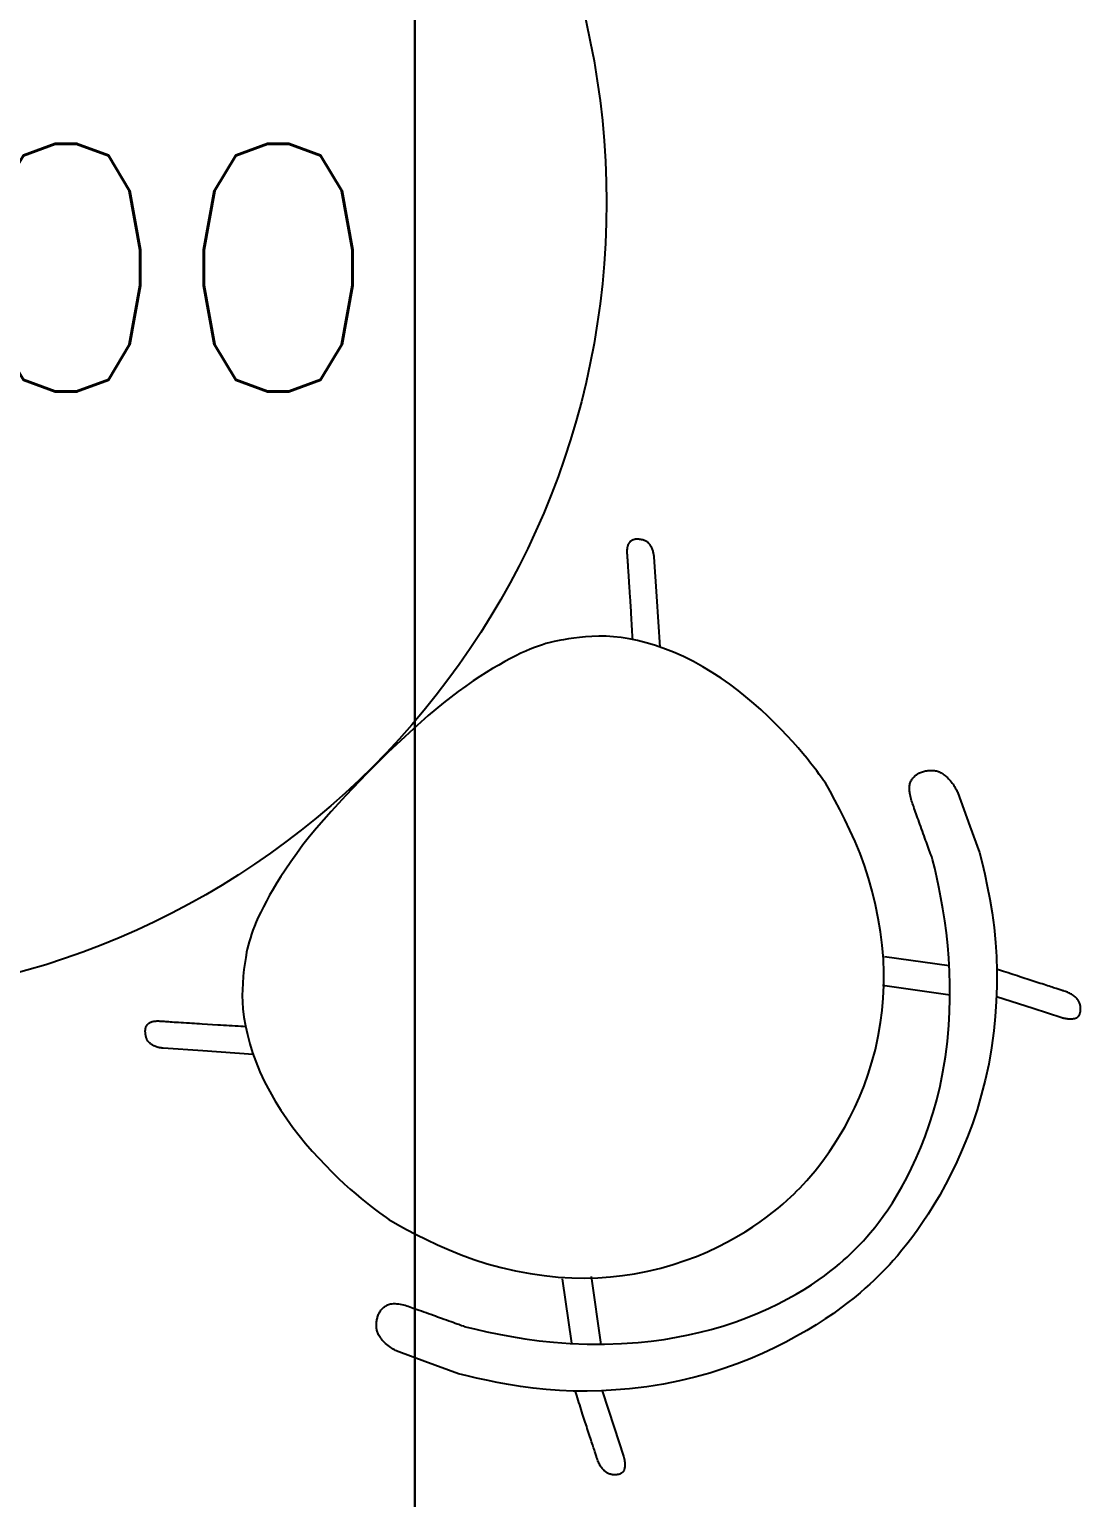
# Model space of a CAD drawing. Extents: x -120222 to -41942, y -19134 to 30932.
# Drawn here: x -91529 to -90870, y 6983 to 7903 of the extents above; entities that cross this region are included whole.
import ezdxf
from ezdxf.enums import TextEntityAlignment as Align

# ---------------------------------------------------------------- set-up
doc = ezdxf.new("R2010")
doc.units = 0
doc.header["$LTSCALE"] = 150
doc.header["$MEASUREMENT"] = 0
doc.layers.get('0').update_dxf_attribs({"linetype": 'CONTINUOUS'})
doc.layers.add('_____', color=7, linetype='CONTINUOUS')
doc.layers.add('___B', color=7, linetype='CONTINUOUS')
doc.styles.get("Standard").update_dxf_attribs({"font": 'txt', "bigfont": 'BIGFONT.SHX'})

# ---------------------------------------------------------------- blocks, each defined once
blk = doc.blocks.new('____-437')
at = {"color": 1, "linetype": 'Continuous'}
for p, q in [((-97428.37, 2773.71), (-97387.89, 2768.06)), ((-97429.64, 2755.65), (-97387.15, 2749.67)), ((-97630.24, 2571.84), (-97624.57, 2531.38)), ((-97612.17, 2573.12), (-97606.18, 2530.63))]:
    blk.add_line(p, q, dxfattribs=at)
for points in [[(-97580.95, 3034.72, 0), (-97581.36, 3034.81, 0), (-97581.79, 3034.88, 0), (-97582.25, 3034.93, 0), (-97582.73, 3034.96, 0), (-97583.04, 3034.97, 0), (-97583.36, 3034.97, 0), (-97583.69, 3034.97, 0), (-97584.03, 3034.96, 0), (-97584.37, 3034.93, 0), (-97584.75, 3034.87, 0), (-97585.13, 3034.79, 0), (-97585.5, 3034.68, 0), (-97585.87, 3034.54, 0), (-97586.24, 3034.38, 0), (-97586.61, 3034.2, 0), (-97586.98, 3033.98, 0), (-97587.34, 3033.75, 0), (-97587.64, 3033.52, 0), (-97587.92, 3033.28, 0), (-97588.18, 3033.02, 0), (-97588.41, 3032.74, 0), (-97588.63, 3032.43, 0), (-97588.82, 3032.11, 0), (-97588.98, 3031.79, 0), (-97589.13, 3031.45, 0), (-97589.26, 3031.1, 0), (-97589.36, 3030.73, 0), (-97589.45, 3030.34, 0), (-97589.57, 3029.69, 0), (-97589.67, 3029.05, 0), (-97589.73, 3028.42, 0), (-97589.78, 3027.78, 0), (-97589.79, 3027.16, 0), (-97589.79, 3026.54, 0), (-97589.75, 3025.92, 0)], [(-97572.69, 3023.86, 0), (-97572.72, 3024.24, 0), (-97572.78, 3024.65, 0), (-97572.85, 3025.08, 0), (-97572.93, 3025.54, 0), (-97573.03, 3026.01, 0), (-97573.14, 3026.5, 0), (-97573.26, 3027, 0), (-97573.4, 3027.53, 0), (-97573.57, 3028.05, 0), (-97573.77, 3028.58, 0), (-97574, 3029.11, 0), (-97574.25, 3029.64, 0), (-97574.53, 3030.18, 0), (-97574.77, 3030.6, 0), (-97575.02, 3031.03, 0), (-97575.29, 3031.44, 0), (-97575.57, 3031.82, 0), (-97575.82, 3032.12, 0), (-97576.07, 3032.4, 0), (-97576.33, 3032.67, 0), (-97576.6, 3032.91, 0), (-97576.88, 3033.14, 0), (-97577.17, 3033.34, 0), (-97577.44, 3033.52, 0), (-97577.73, 3033.68, 0), (-97578.01, 3033.82, 0), (-97578.3, 3033.96, 0), (-97578.58, 3034.08, 0), (-97579, 3034.24, 0), (-97579.4, 3034.39, 0), (-97579.8, 3034.5, 0), (-97580.19, 3034.6, 0), (-97580.58, 3034.67, 0), (-97580.95, 3034.72, 0)], [(-97589.75, 3025.92, 0), (-97589.71, 3025.37, 0), (-97589.67, 3024.74, 0), (-97589.61, 3024.03, 0), (-97589.56, 3023.23, 0), (-97589.5, 3022.34, 0), (-97589.43, 3021.37, 0), (-97589.36, 3020.38, 0), (-97589.29, 3019.31, 0), (-97589.21, 3018.17, 0), (-97589.13, 3016.93, 0), (-97589.04, 3015.59, 0), (-97588.95, 3014.15, 0), (-97588.85, 3012.6, 0), (-97588.74, 3010.95, 0), (-97588.63, 3009.2, 0), (-97588.51, 3007.35, 0), (-97588.42, 3005.83, 0), (-97588.32, 3004.24, 0), (-97588.22, 3002.61, 0), (-97588.12, 3001, 0), (-97588.02, 2999.4, 0), (-97587.81, 2996.06, 0), (-97587.61, 2992.8, 0), (-97587.41, 2989.61, 0), (-97587.3, 2987.76, 0), (-97587.19, 2985.94, 0), (-97587.08, 2984.17, 0), (-97586.98, 2982.46, 0), (-97586.86, 2980.51, 0), (-97586.75, 2978.64, 0), (-97586.64, 2976.87, 0), (-97586.54, 2975.18, 0), (-97586.44, 2973.59, 0), (-97586.35, 2972.08, 0)], [(-97568.83, 2967.39, 0), (-97570.99, 2999.01, 0), (-97572.69, 3023.86, 0)], [(-97629.44, 2971.98, 0), (-97631.2, 2971.78, 0), (-97633.19, 2971.44, 0), (-97635.4, 2970.96, 0), (-97637.83, 2970.34, 0), (-97640.48, 2969.58, 0), (-97642.72, 2968.88, 0), (-97645.09, 2968.09, 0), (-97647.61, 2967.22, 0), (-97650.29, 2966.18, 0), (-97653.14, 2964.97, 0), (-97656.18, 2963.58, 0), (-97659.39, 2962, 0), (-97662.77, 2960.25, 0), (-97666.33, 2958.32, 0), (-97670.07, 2956.2, 0), (-97673.91, 2953.95, 0), (-97677.92, 2951.53, 0), (-97681.99, 2948.96, 0), (-97686.07, 2946.27, 0), (-97690.72, 2943.05, 0), (-97695.39, 2939.67, 0), (-97700.07, 2936.12, 0), (-97704.77, 2932.41, 0), (-97709.48, 2928.53, 0), (-97714.21, 2924.49, 0), (-97718.89, 2920.36, 0), (-97723.43, 2916.29, 0), (-97728.94, 2911.26, 0), (-97734.22, 2906.33, 0), (-97739.27, 2901.51, 0), (-97744.1, 2896.78, 0), (-97748.69, 2892.15, 0)], [(-97465.43, 2882.32, 0), (-97466.51, 2883.9, 0), (-97467.78, 2885.68, 0), (-97469.22, 2887.67, 0), (-97470.85, 2889.85, 0), (-97472.65, 2892.24, 0), (-97474.65, 2894.82, 0), (-97476.88, 2897.59, 0), (-97479.59, 2900.85, 0), (-97482.56, 2904.34, 0), (-97485.8, 2908.04, 0), (-97489.29, 2911.87, 0), (-97493.02, 2915.79, 0), (-97496.99, 2919.8, 0), (-97501.2, 2923.91, 0), (-97505.64, 2928.07, 0), (-97510.3, 2932.18, 0), (-97515.16, 2936.26, 0), (-97520.15, 2940.22, 0), (-97525.34, 2944.13, 0), (-97530.71, 2947.92, 0), (-97536.27, 2951.53, 0), (-97542.1, 2955.03, 0), (-97548.12, 2958.36, 0), (-97554.31, 2961.48, 0), (-97560.67, 2964.29, 0), (-97567.17, 2966.8, 0), (-97572.4, 2968.55, 0), (-97577.71, 2970.11, 0), (-97583.08, 2971.46, 0), (-97588.29, 2972.55, 0), (-97593.32, 2973.37, 0), (-97598.18, 2973.92, 0), (-97602.86, 2974.21, 0), (-97607.37, 2974.22, 0), (-97611.68, 2974.04, 0), (-97615.75, 2973.77, 0), (-97619.52, 2973.44, 0), (-97623.05, 2973.03, 0), (-97626.36, 2972.54, 0), (-97629.44, 2971.98, 0)], [(-97748.69, 2892.15, 0), (-97752.88, 2887.99, 0), (-97757.16, 2883.65, 0), (-97761.52, 2879.12, 0), (-97765.95, 2874.4, 0), (-97770.47, 2869.49, 0), (-97774.99, 2864.48, 0), (-97779.59, 2859.3, 0), (-97784.17, 2854.01, 0), (-97788.54, 2848.73, 0), (-97792.71, 2843.47, 0), (-97796.66, 2838.23, 0), (-97800.42, 2833.01, 0), (-97803.96, 2827.8, 0), (-97806.6, 2823.73, 0), (-97809.11, 2819.67, 0), (-97811.46, 2815.73, 0), (-97813.63, 2811.96, 0), (-97815.67, 2808.29, 0), (-97817.53, 2804.81, 0), (-97819.21, 2801.5, 0), (-97820.71, 2798.36, 0), (-97822.02, 2795.4, 0), (-97823.14, 2792.67, 0), (-97824.09, 2790.11, 0), (-97824.91, 2787.69, 0), (-97825.65, 2785.41, 0), (-97826.42, 2782.86, 0), (-97827.07, 2780.5, 0), (-97827.61, 2778.32, 0), (-97828.02, 2776.33, 0), (-97828.32, 2774.53, 0), (-97828.5, 2772.92, 0)], [(-97411.38, 2871.21, 0), (-97411.67, 2872.11, 0), (-97411.92, 2873.03, 0), (-97412.15, 2873.97, 0), (-97412.34, 2874.94, 0), (-97412.5, 2875.92, 0), (-97412.59, 2876.58, 0), (-97412.67, 2877.24, 0), (-97412.73, 2877.92, 0), (-97412.77, 2878.6, 0), (-97412.77, 2879.26, 0), (-97412.74, 2879.9, 0), (-97412.67, 2880.53, 0), (-97412.57, 2881.14, 0), (-97412.43, 2881.74, 0), (-97412.26, 2882.31, 0), (-97412.05, 2882.88, 0), (-97411.81, 2883.42, 0), (-97411.54, 2883.92, 0), (-97411.25, 2884.4, 0), (-97410.93, 2884.87, 0), (-97410.6, 2885.31, 0), (-97410.26, 2885.73, 0), (-97409.82, 2886.23, 0), (-97409.36, 2886.69, 0), (-97408.89, 2887.11, 0), (-97408.41, 2887.5, 0), (-97407.92, 2887.84, 0), (-97407.42, 2888.14, 0), (-97406.91, 2888.41, 0), (-97406.4, 2888.64, 0), (-97405.9, 2888.86, 0), (-97405.21, 2889.14, 0), (-97404.54, 2889.37, 0), (-97403.89, 2889.57, 0), (-97403.27, 2889.72, 0), (-97402.67, 2889.84, 0)], [(-97402.67, 2889.84, 0), (-97401.96, 2889.99, 0), (-97401.21, 2890.1, 0), (-97400.44, 2890.17, 0), (-97399.63, 2890.19, 0), (-97398.79, 2890.18, 0), (-97398.22, 2890.15, 0), (-97397.64, 2890.1, 0), (-97397.05, 2890.04, 0), (-97396.45, 2889.95, 0), (-97395.84, 2889.82, 0), (-97395.25, 2889.66, 0), (-97394.65, 2889.46, 0), (-97394.05, 2889.22, 0), (-97393.46, 2888.95, 0), (-97392.87, 2888.63, 0), (-97392.28, 2888.28, 0), (-97391.69, 2887.89, 0), (-97391.14, 2887.49, 0), (-97390.59, 2887.06, 0), (-97390.04, 2886.6, 0), (-97389.52, 2886.14, 0), (-97389.01, 2885.67, 0), (-97388.32, 2885, 0), (-97387.67, 2884.31, 0), (-97387.06, 2883.62, 0), (-97386.48, 2882.92, 0), (-97385.94, 2882.21, 0), (-97385.44, 2881.49, 0), (-97384.98, 2880.78, 0), (-97384.54, 2880.08, 0), (-97384.12, 2879.37, 0), (-97383.72, 2878.69, 0), (-97383.36, 2878.04, 0), (-97383.03, 2877.4, 0), (-97382.73, 2876.79, 0), (-97382.46, 2876.21, 0)], [(-97483.36, 2626.82, 0), (-97481.51, 2628.63, 0), (-97479.43, 2630.8, 0), (-97477.11, 2633.33, 0), (-97474.56, 2636.21, 0), (-97471.8, 2639.48, 0), (-97468.86, 2643.2, 0), (-97465.95, 2647.13, 0), (-97462.89, 2651.47, 0), (-97459.7, 2656.2, 0), (-97456.49, 2661.33, 0), (-97453.32, 2666.83, 0), (-97450.18, 2672.72, 0), (-97447.06, 2678.99, 0), (-97444.04, 2685.63, 0), (-97441.22, 2692.63, 0), (-97438.61, 2699.98, 0), (-97436.25, 2707.55, 0), (-97434.1, 2715.46, 0), (-97432.27, 2723.69, 0), (-97430.81, 2732.25, 0), (-97429.87, 2739.76, 0), (-97429.2, 2747.5, 0), (-97428.8, 2755.47, 0), (-97428.75, 2763.65, 0), (-97429.09, 2772.05, 0), (-97429.83, 2780.66, 0), (-97430.88, 2788.98, 0), (-97432.28, 2797.48, 0), (-97434.02, 2806.09, 0), (-97436.03, 2814.49, 0), (-97438.32, 2822.65, 0), (-97440.88, 2830.55, 0), (-97443.71, 2838.22, 0), (-97446.81, 2845.63, 0), (-97450.07, 2852.75, 0), (-97453.29, 2859.5, 0), (-97456.4, 2865.75, 0), (-97459.46, 2871.64, 0), (-97462.47, 2877.16, 0), (-97465.43, 2882.32, 0)], [(-97398.22, 2834.42, 0), (-97398.52, 2835.22, 0), (-97398.83, 2836.09, 0), (-97399.18, 2837.02, 0), (-97399.54, 2838.03, 0), (-97399.94, 2839.1, 0), (-97400.35, 2840.23, 0), (-97400.78, 2841.42, 0), (-97401.24, 2842.68, 0), (-97401.72, 2844, 0), (-97402.16, 2845.23, 0), (-97402.62, 2846.5, 0), (-97403.1, 2847.83, 0), (-97403.59, 2849.2, 0), (-97404.1, 2850.62, 0), (-97404.63, 2852.09, 0), (-97405.16, 2853.57, 0), (-97405.68, 2855.01, 0), (-97406.18, 2856.42, 0), (-97406.67, 2857.79, 0), (-97407.15, 2859.13, 0), (-97407.61, 2860.43, 0), (-97408.05, 2861.7, 0), (-97408.49, 2862.94, 0), (-97408.91, 2864.13, 0), (-97409.31, 2865.27, 0), (-97409.7, 2866.4, 0), (-97410.08, 2867.48, 0), (-97410.44, 2868.5, 0), (-97410.77, 2869.46, 0), (-97411.08, 2870.36, 0), (-97411.38, 2871.21, 0)], [(-97382.46, 2876.21, 0), (-97374.82, 2855.28, 0), (-97368.83, 2838.85, 0)], [(-97446.86, 2590.32, 0), (-97445.32, 2591.78, 0), (-97443.58, 2593.55, 0), (-97441.62, 2595.63, 0), (-97439.45, 2598.01, 0), (-97437.08, 2600.74, 0), (-97434.53, 2603.88, 0), (-97431.97, 2607.21, 0), (-97429.24, 2610.92, 0), (-97426.37, 2615, 0), (-97423.43, 2619.45, 0), (-97420.46, 2624.27, 0), (-97417.45, 2629.47, 0), (-97414.42, 2635.03, 0), (-97411.39, 2640.98, 0), (-97408.45, 2647.3, 0), (-97405.61, 2653.99, 0), (-97402.91, 2660.94, 0), (-97400.3, 2668.24, 0), (-97397.87, 2675.92, 0), (-97395.65, 2683.96, 0), (-97393.61, 2692.52, 0), (-97391.79, 2701.46, 0), (-97390.22, 2710.79, 0), (-97388.98, 2720.5, 0), (-97388.09, 2730.59, 0), (-97387.64, 2738.79, 0), (-97387.4, 2747.23, 0), (-97387.38, 2755.82, 0), (-97387.58, 2764.26, 0), (-97388, 2772.5, 0), (-97388.64, 2780.54, 0), (-97389.5, 2788.39, 0), (-97390.59, 2796.04, 0), (-97391.83, 2803.44, 0), (-97393.09, 2810.46, 0), (-97394.35, 2816.99, 0), (-97395.62, 2823.17, 0), (-97396.91, 2828.98, 0), (-97398.22, 2834.42, 0)], [(-97368.83, 2838.85, 0), (-97367.17, 2832.33, 0), (-97365.56, 2825.27, 0), (-97363.99, 2817.69, 0), (-97362.46, 2809.58, 0), (-97360.97, 2800.94, 0), (-97359.69, 2791.87, 0), (-97358.75, 2782.48, 0), (-97358.21, 2773.59, 0), (-97357.96, 2764.42, 0), (-97358.01, 2754.99, 0), (-97358.35, 2745.43, 0), (-97358.97, 2736.1, 0), (-97359.86, 2727, 0), (-97361.29, 2716.41, 0), (-97363.12, 2706.16, 0), (-97365.3, 2696.26, 0), (-97367.73, 2686.73, 0), (-97370.41, 2677.56, 0), (-97373.28, 2668.9, 0), (-97376.4, 2660.6, 0), (-97379.65, 2652.65, 0), (-97383, 2645.08, 0), (-97386.52, 2637.74, 0), (-97390.13, 2630.78, 0), (-97393.82, 2624.2, 0), (-97397.47, 2618.02, 0), (-97401.07, 2612.24, 0), (-97404.57, 2606.95, 0), (-97408.02, 2602.04, 0), (-97411.34, 2597.52, 0), (-97414.48, 2593.4, 0), (-97417.49, 2589.61, 0), (-97420.31, 2586.23, 0), (-97422.93, 2583.25, 0), (-97425.33, 2580.61, 0), (-97427.5, 2578.29, 0), (-97429.44, 2576.29, 0), (-97431.15, 2574.61, 0)], [(-97828.5, 2772.92, 0), (-97829.14, 2769.35, 0), (-97829.68, 2765.47, 0), (-97830.12, 2761.28, 0), (-97830.46, 2756.79, 0), (-97830.66, 2753.04, 0), (-97830.77, 2749.12, 0), (-97830.67, 2745.05, 0), (-97830.37, 2740.84, 0), (-97829.72, 2735.65, 0), (-97828.78, 2730.27, 0), (-97827.53, 2724.68, 0), (-97826.01, 2718.98, 0), (-97824.27, 2713.39, 0), (-97822.31, 2707.9, 0), (-97819.67, 2701.46, 0), (-97816.73, 2695.17, 0), (-97813.51, 2689.05, 0), (-97810.11, 2683.1, 0), (-97806.53, 2677.35, 0), (-97802.84, 2671.87, 0), (-97798.99, 2666.57, 0), (-97795.05, 2661.47, 0), (-97791.08, 2656.57, 0), (-97786.99, 2651.79, 0), (-97782.85, 2647.23, 0), (-97778.7, 2642.88, 0), (-97774.64, 2638.77, 0), (-97770.66, 2634.9, 0), (-97766.85, 2631.33, 0), (-97763.12, 2628, 0), (-97759.56, 2624.91, 0), (-97756.22, 2622.09, 0), (-97753.03, 2619.47, 0), (-97750.07, 2617.12, 0), (-97747.33, 2615.03, 0), (-97744.84, 2613.17, 0), (-97742.6, 2611.53, 0), (-97740.6, 2610.11, 0), (-97738.85, 2608.9, 0)], [(-97315.76, 2751.96, 0), (-97316.13, 2752.08, 0), (-97316.56, 2752.22, 0), (-97317.06, 2752.38, 0), (-97317.63, 2752.56, 0), (-97318.26, 2752.77, 0), (-97318.97, 2753, 0), (-97319.57, 2753.19, 0), (-97320.21, 2753.4, 0), (-97320.89, 2753.62, 0), (-97321.62, 2753.86, 0), (-97322.41, 2754.11, 0), (-97323.26, 2754.39, 0), (-97324.16, 2754.68, 0), (-97325.13, 2754.99, 0), (-97326.16, 2755.33, 0), (-97327.24, 2755.68, 0), (-97328.39, 2756.05, 0), (-97329.59, 2756.44, 0), (-97330.78, 2756.82, 0), (-97332.02, 2757.23, 0), (-97333.3, 2757.64, 0), (-97334.57, 2758.05, 0), (-97335.82, 2758.46, 0), (-97338.45, 2759.31, 0), (-97341.04, 2760.15, 0), (-97343.57, 2760.97, 0), (-97345.04, 2761.45, 0), (-97346.5, 2761.92, 0), (-97347.91, 2762.38, 0), (-97349.28, 2762.83, 0), (-97350.85, 2763.33, 0), (-97352.35, 2763.82, 0), (-97353.77, 2764.28, 0), (-97355.13, 2764.72, 0), (-97356.41, 2765.14, 0), (-97357.63, 2765.53, 0)], [(-97305.74, 2738.46, 0), (-97305.64, 2739.03, 0), (-97305.57, 2739.6, 0), (-97305.52, 2740.15, 0), (-97305.49, 2740.69, 0), (-97305.49, 2741.22, 0), (-97305.52, 2741.74, 0), (-97305.57, 2742.22, 0), (-97305.63, 2742.69, 0), (-97305.72, 2743.15, 0), (-97305.83, 2743.6, 0), (-97305.97, 2744.05, 0), (-97306.14, 2744.53, 0), (-97306.35, 2745, 0), (-97306.58, 2745.45, 0), (-97306.83, 2745.9, 0), (-97307.12, 2746.33, 0), (-97307.43, 2746.75, 0), (-97307.77, 2747.16, 0), (-97308.13, 2747.56, 0), (-97308.57, 2748, 0), (-97309.03, 2748.42, 0), (-97309.53, 2748.83, 0), (-97310.06, 2749.22, 0), (-97310.62, 2749.6, 0), (-97311.21, 2749.97, 0), (-97311.83, 2750.32, 0), (-97312.42, 2750.62, 0), (-97313.04, 2750.91, 0), (-97313.68, 2751.2, 0), (-97314.35, 2751.46, 0), (-97315.04, 2751.72, 0), (-97315.76, 2751.96, 0)], [(-97358.21, 2748.65, 0), (-97335.24, 2741.23, 0), (-97317.2, 2735.39, 0)], [(-97891.24, 2724.44, 0), (-97891.32, 2724.85, 0), (-97891.39, 2725.28, 0), (-97891.44, 2725.73, 0), (-97891.47, 2726.21, 0), (-97891.49, 2726.52, 0), (-97891.49, 2726.84, 0), (-97891.49, 2727.17, 0), (-97891.47, 2727.51, 0), (-97891.45, 2727.85, 0), (-97891.39, 2728.23, 0), (-97891.31, 2728.61, 0), (-97891.2, 2728.98, 0), (-97891.07, 2729.35, 0), (-97890.91, 2729.72, 0), (-97890.72, 2730.09, 0), (-97890.51, 2730.46, 0), (-97890.27, 2730.82, 0), (-97890.05, 2731.12, 0), (-97889.8, 2731.39, 0), (-97889.54, 2731.65, 0), (-97889.26, 2731.89, 0), (-97888.96, 2732.1, 0), (-97888.64, 2732.29, 0), (-97888.32, 2732.46, 0), (-97887.98, 2732.6, 0), (-97887.63, 2732.73, 0), (-97887.25, 2732.84, 0), (-97886.86, 2732.93, 0), (-97886.22, 2733.04, 0), (-97885.58, 2733.14, 0), (-97884.95, 2733.2, 0), (-97884.31, 2733.25, 0), (-97883.69, 2733.26, 0), (-97883.07, 2733.25, 0), (-97882.45, 2733.22, 0)], [(-97882.45, 2733.22, 0), (-97881.91, 2733.18, 0), (-97881.28, 2733.13, 0), (-97880.56, 2733.08, 0), (-97879.76, 2733.03, 0), (-97878.87, 2732.97, 0), (-97877.9, 2732.9, 0), (-97876.91, 2732.83, 0), (-97875.84, 2732.76, 0), (-97874.7, 2732.68, 0), (-97873.46, 2732.6, 0), (-97872.12, 2732.51, 0), (-97870.67, 2732.42, 0), (-97869.13, 2732.32, 0), (-97867.48, 2732.21, 0), (-97865.73, 2732.1, 0), (-97863.88, 2731.99, 0), (-97862.35, 2731.89, 0), (-97860.76, 2731.79, 0), (-97859.14, 2731.69, 0), (-97857.52, 2731.59, 0), (-97855.92, 2731.49, 0), (-97852.59, 2731.29, 0), (-97849.32, 2731.08, 0), (-97846.13, 2730.89, 0), (-97844.29, 2730.78, 0), (-97842.46, 2730.67, 0), (-97840.69, 2730.56, 0), (-97838.98, 2730.46, 0), (-97837.03, 2730.34, 0), (-97835.16, 2730.23, 0), (-97833.39, 2730.12, 0), (-97831.7, 2730.02, 0), (-97830.11, 2729.92, 0), (-97828.6, 2729.83, 0)], [(-97317.2, 2735.39, 0), (-97316.84, 2735.3, 0), (-97316.48, 2735.2, 0), (-97316.09, 2735.11, 0), (-97315.68, 2735.02, 0), (-97315.26, 2734.94, 0), (-97314.83, 2734.86, 0), (-97314.38, 2734.78, 0), (-97313.91, 2734.71, 0), (-97313.43, 2734.64, 0), (-97312.85, 2734.59, 0), (-97312.27, 2734.57, 0), (-97311.68, 2734.57, 0), (-97311.09, 2734.59, 0), (-97310.5, 2734.64, 0), (-97309.9, 2734.72, 0), (-97309.52, 2734.78, 0), (-97309.17, 2734.86, 0), (-97308.84, 2734.95, 0), (-97308.52, 2735.06, 0), (-97308.22, 2735.18, 0), (-97307.95, 2735.32, 0), (-97307.7, 2735.46, 0), (-97307.48, 2735.61, 0), (-97307.27, 2735.78, 0), (-97307.08, 2735.96, 0), (-97306.91, 2736.15, 0), (-97306.68, 2736.43, 0), (-97306.48, 2736.72, 0), (-97306.3, 2737, 0), (-97306.15, 2737.29, 0), (-97306.01, 2737.58, 0), (-97305.9, 2737.87, 0), (-97305.81, 2738.16, 0), (-97305.74, 2738.46, 0)], [(-97880.38, 2716.17, 0), (-97880.76, 2716.21, 0), (-97881.17, 2716.26, 0), (-97881.6, 2716.33, 0), (-97882.05, 2716.41, 0), (-97882.53, 2716.51, 0), (-97883.01, 2716.62, 0), (-97883.52, 2716.74, 0), (-97884.04, 2716.89, 0), (-97884.57, 2717.06, 0), (-97885.09, 2717.26, 0), (-97885.62, 2717.48, 0), (-97886.16, 2717.73, 0), (-97886.69, 2718.01, 0), (-97887.12, 2718.25, 0), (-97887.54, 2718.51, 0), (-97887.95, 2718.78, 0), (-97888.33, 2719.06, 0), (-97888.63, 2719.3, 0), (-97888.91, 2719.56, 0), (-97889.18, 2719.82, 0), (-97889.42, 2720.09, 0), (-97889.65, 2720.37, 0), (-97889.85, 2720.65, 0), (-97890.03, 2720.93, 0), (-97890.19, 2721.21, 0), (-97890.34, 2721.5, 0), (-97890.47, 2721.79, 0), (-97890.59, 2722.07, 0), (-97890.76, 2722.48, 0), (-97890.9, 2722.89, 0), (-97891.02, 2723.29, 0), (-97891.11, 2723.68, 0), (-97891.19, 2724.06, 0), (-97891.24, 2724.44, 0)], [(-97823.92, 2712.3, 0), (-97855.54, 2714.47, 0), (-97880.38, 2716.17, 0)], [(-97738.85, 2608.9, 0), (-97733.52, 2605.85, 0), (-97727.81, 2602.74, 0), (-97721.72, 2599.58, 0), (-97715.23, 2596.37, 0), (-97708.35, 2593.11, 0), (-97701.09, 2589.81, 0), (-97693.55, 2586.72, 0), (-97685.75, 2583.89, 0), (-97677.31, 2581.24, 0), (-97668.6, 2578.89, 0), (-97659.6, 2576.84, 0), (-97650.48, 2575.13, 0), (-97641.55, 2573.81, 0), (-97632.83, 2572.88, 0), (-97624.33, 2572.34, 0), (-97616.04, 2572.19, 0), (-97607.96, 2572.43, 0), (-97600.11, 2572.97, 0), (-97592.48, 2573.78, 0), (-97585.09, 2574.86, 0), (-97576.67, 2576.47, 0), (-97568.57, 2578.46, 0), (-97560.81, 2580.7, 0), (-97553.39, 2583.14, 0), (-97546.18, 2585.84, 0), (-97539.34, 2588.75, 0), (-97532.85, 2591.83, 0), (-97526.74, 2594.95, 0), (-97521.01, 2598.11, 0), (-97515.76, 2601.24, 0), (-97510.87, 2604.4, 0), (-97506.37, 2607.49, 0), (-97502.26, 2610.44, 0), (-97498.46, 2613.31, 0), (-97495.08, 2616.03, 0), (-97492.09, 2618.6, 0), (-97489.42, 2620.97, 0), (-97487.08, 2623.13, 0), (-97485.06, 2625.08, 0), (-97483.36, 2626.82, 0)], [(-97690.94, 2541.71, 0), (-97684.48, 2540.17, 0), (-97677.52, 2538.65, 0), (-97670.06, 2537.16, 0), (-97662.1, 2535.69, 0), (-97653.64, 2534.25, 0), (-97644.8, 2532.97, 0), (-97635.7, 2532, 0), (-97625.38, 2531.27, 0), (-97614.75, 2530.89, 0), (-97603.84, 2530.88, 0), (-97593.14, 2531.22, 0), (-97582.82, 2531.91, 0), (-97574.52, 2532.74, 0), (-97566.49, 2533.82, 0), (-97558.72, 2535.13, 0), (-97551.21, 2536.62, 0), (-97543.97, 2538.26, 0), (-97537, 2540.05, 0), (-97529.12, 2542.36, 0), (-97521.6, 2544.87, 0), (-97514.45, 2547.52, 0), (-97507.66, 2550.26, 0), (-97501.13, 2553.14, 0), (-97494.97, 2556.12, 0), (-97489.18, 2559.16, 0), (-97483.77, 2562.19, 0), (-97478.73, 2565.17, 0), (-97474.15, 2568.08, 0), (-97469.92, 2570.95, 0), (-97466.06, 2573.72, 0), (-97462.54, 2576.34, 0), (-97459.33, 2578.86, 0), (-97456.48, 2581.22, 0), (-97454, 2583.41, 0), (-97451.8, 2585.42, 0), (-97449.88, 2587.24, 0), (-97448.23, 2588.87, 0), (-97446.86, 2590.32, 0)], [(-97431.15, 2574.61, 0), (-97432.94, 2572.79, 0), (-97435.09, 2570.72, 0), (-97437.59, 2568.39, 0), (-97440.45, 2565.8, 0), (-97443.71, 2562.97, 0), (-97447.42, 2559.93, 0), (-97451.35, 2556.85, 0), (-97455.69, 2553.59, 0), (-97460.44, 2550.14, 0), (-97465.6, 2546.61, 0), (-97471.15, 2543.03, 0), (-97477.1, 2539.41, 0), (-97483.45, 2535.74, 0), (-97490.18, 2532.07, 0), (-97497.3, 2528.5, 0), (-97504.8, 2525.03, 0), (-97512.53, 2521.72, 0), (-97520.63, 2518.51, 0), (-97529.09, 2515.5, 0), (-97537.89, 2512.73, 0), (-97547.21, 2510.15, 0), (-97556.9, 2507.83, 0), (-97566.94, 2505.78, 0), (-97577.34, 2504.12, 0), (-97588.08, 2502.85, 0), (-97596.76, 2502.14, 0), (-97605.65, 2501.67, 0), (-97614.67, 2501.44, 0), (-97623.49, 2501.48, 0), (-97632.07, 2501.78, 0), (-97640.41, 2502.35, 0), (-97648.5, 2503.18, 0), (-97656.35, 2504.28, 0), (-97663.91, 2505.55, 0), (-97671.07, 2506.86, 0), (-97677.71, 2508.18, 0), (-97683.98, 2509.53, 0), (-97689.86, 2510.9, 0), (-97695.36, 2512.31, 0)], [(-97746.35, 2546.15, 0), (-97746.25, 2546.7, 0), (-97746.11, 2547.26, 0), (-97745.95, 2547.84, 0), (-97745.74, 2548.44, 0), (-97745.51, 2549.06, 0), (-97745.3, 2549.56, 0), (-97745.07, 2550.07, 0), (-97744.82, 2550.59, 0), (-97744.54, 2551.11, 0), (-97744.22, 2551.61, 0), (-97743.86, 2552.1, 0), (-97743.46, 2552.57, 0), (-97743.02, 2553.04, 0), (-97742.54, 2553.49, 0), (-97742.03, 2553.92, 0), (-97741.6, 2554.25, 0), (-97741.14, 2554.58, 0), (-97740.67, 2554.89, 0), (-97740.17, 2555.17, 0), (-97739.67, 2555.41, 0), (-97739.12, 2555.64, 0), (-97738.55, 2555.83, 0), (-97737.96, 2555.99, 0), (-97737.36, 2556.11, 0), (-97736.74, 2556.19, 0), (-97736.1, 2556.24, 0), (-97735.49, 2556.25, 0), (-97734.86, 2556.23, 0), (-97734.22, 2556.18, 0), (-97733.59, 2556.12, 0), (-97732.96, 2556.05, 0), (-97731.86, 2555.88, 0), (-97730.79, 2555.68, 0), (-97729.75, 2555.44, 0), (-97728.73, 2555.16, 0), (-97727.74, 2554.85, 0)], [(-97727.74, 2554.85, 0), (-97726.82, 2554.53, 0), (-97725.83, 2554.18, 0), (-97724.76, 2553.82, 0), (-97723.63, 2553.42, 0), (-97722.43, 2553, 0), (-97721.19, 2552.57, 0), (-97719.88, 2552.11, 0), (-97718.51, 2551.63, 0), (-97717.09, 2551.13, 0), (-97715.63, 2550.61, 0), (-97714.13, 2550.08, 0), (-97712.58, 2549.53, 0), (-97710.99, 2548.96, 0), (-97709.71, 2548.51, 0), (-97708.41, 2548.04, 0), (-97707.12, 2547.58, 0), (-97705.86, 2547.13, 0), (-97704.29, 2546.56, 0), (-97702.79, 2546.02, 0), (-97701.34, 2545.5, 0), (-97699.96, 2545, 0), (-97698.64, 2544.52, 0), (-97697.38, 2544.06, 0), (-97696.2, 2543.63, 0), (-97695.17, 2543.26, 0), (-97694.21, 2542.9, 0), (-97693.3, 2542.57, 0), (-97692.46, 2542.26, 0), (-97691.67, 2541.98, 0), (-97690.94, 2541.71, 0)], [(-97732.73, 2525.93, 0), (-97733.37, 2526.22, 0), (-97734.04, 2526.55, 0), (-97734.74, 2526.92, 0), (-97735.46, 2527.33, 0), (-97736.21, 2527.77, 0), (-97736.98, 2528.24, 0), (-97737.77, 2528.75, 0), (-97738.58, 2529.3, 0), (-97739.38, 2529.9, 0), (-97740.16, 2530.54, 0), (-97740.94, 2531.23, 0), (-97741.7, 2531.97, 0), (-97742.45, 2532.75, 0), (-97743.03, 2533.4, 0), (-97743.6, 2534.08, 0), (-97744.14, 2534.77, 0), (-97744.62, 2535.46, 0), (-97744.99, 2536.05, 0), (-97745.32, 2536.64, 0), (-97745.61, 2537.23, 0), (-97745.87, 2537.83, 0), (-97746.09, 2538.42, 0), (-97746.27, 2539.02, 0), (-97746.41, 2539.59, 0), (-97746.51, 2540.16, 0), (-97746.58, 2540.73, 0), (-97746.64, 2541.28, 0), (-97746.68, 2541.83, 0), (-97746.71, 2542.61, 0), (-97746.71, 2543.38, 0), (-97746.67, 2544.11, 0), (-97746.6, 2544.82, 0), (-97746.49, 2545.5, 0), (-97746.35, 2546.15, 0)], [(-97695.36, 2512.31, 0), (-97716.29, 2519.94, 0), (-97732.73, 2525.93, 0)], [(-97605.17, 2501.69, 0), (-97597.74, 2478.72, 0), (-97591.91, 2460.68, 0)], [(-97608.48, 2459.25, 0), (-97608.59, 2459.61, 0), (-97608.74, 2460.04, 0), (-97608.9, 2460.54, 0), (-97609.08, 2461.11, 0), (-97609.29, 2461.74, 0), (-97609.52, 2462.45, 0), (-97609.71, 2463.05, 0), (-97609.92, 2463.69, 0), (-97610.14, 2464.37, 0), (-97610.38, 2465.1, 0), (-97610.63, 2465.89, 0), (-97610.91, 2466.73, 0), (-97611.2, 2467.64, 0), (-97611.52, 2468.61, 0), (-97611.85, 2469.63, 0), (-97612.2, 2470.72, 0), (-97612.57, 2471.86, 0), (-97612.96, 2473.07, 0), (-97613.35, 2474.26, 0), (-97613.75, 2475.5, 0), (-97614.16, 2476.78, 0), (-97614.58, 2478.04, 0), (-97614.98, 2479.3, 0), (-97615.84, 2481.93, 0), (-97616.67, 2484.51, 0), (-97617.49, 2487.05, 0), (-97617.97, 2488.52, 0), (-97618.44, 2489.98, 0), (-97618.9, 2491.4, 0), (-97619.35, 2492.77, 0), (-97619.85, 2494.33, 0), (-97620.34, 2495.83, 0), (-97620.8, 2497.25, 0), (-97621.24, 2498.61, 0), (-97621.65, 2499.9, 0), (-97622.05, 2501.11, 0)], [(-97594.98, 2449.22, 0), (-97595.56, 2449.12, 0), (-97596.12, 2449.04, 0), (-97596.68, 2448.99, 0), (-97597.22, 2448.97, 0), (-97597.75, 2448.97, 0), (-97598.27, 2448.99, 0), (-97598.75, 2449.04, 0), (-97599.22, 2449.11, 0), (-97599.68, 2449.2, 0), (-97600.13, 2449.31, 0), (-97600.57, 2449.44, 0), (-97601.05, 2449.62, 0), (-97601.52, 2449.82, 0), (-97601.98, 2450.05, 0), (-97602.42, 2450.31, 0), (-97602.85, 2450.59, 0), (-97603.27, 2450.91, 0), (-97603.68, 2451.24, 0), (-97604.08, 2451.6, 0), (-97604.52, 2452.04, 0), (-97604.94, 2452.51, 0), (-97605.35, 2453.01, 0), (-97605.74, 2453.54, 0), (-97606.12, 2454.1, 0), (-97606.48, 2454.69, 0), (-97606.83, 2455.31, 0), (-97607.14, 2455.9, 0), (-97607.43, 2456.52, 0), (-97607.71, 2457.17, 0), (-97607.98, 2457.83, 0), (-97608.23, 2458.53, 0), (-97608.48, 2459.25, 0)], [(-97591.91, 2460.68, 0), (-97591.81, 2460.33, 0), (-97591.72, 2459.96, 0), (-97591.63, 2459.57, 0), (-97591.54, 2459.17, 0), (-97591.45, 2458.74, 0), (-97591.38, 2458.31, 0), (-97591.3, 2457.86, 0), (-97591.23, 2457.39, 0), (-97591.17, 2456.9, 0), (-97591.12, 2456.33, 0), (-97591.09, 2455.75, 0), (-97591.09, 2455.16, 0), (-97591.12, 2454.57, 0), (-97591.17, 2453.97, 0), (-97591.25, 2453.37, 0), (-97591.31, 2453, 0), (-97591.39, 2452.64, 0), (-97591.48, 2452.31, 0), (-97591.59, 2451.99, 0), (-97591.71, 2451.69, 0), (-97591.85, 2451.42, 0), (-97591.99, 2451.17, 0), (-97592.14, 2450.95, 0), (-97592.31, 2450.74, 0), (-97592.49, 2450.55, 0), (-97592.68, 2450.38, 0), (-97592.96, 2450.15, 0), (-97593.25, 2449.95, 0), (-97593.53, 2449.77, 0), (-97593.82, 2449.62, 0), (-97594.11, 2449.48, 0), (-97594.4, 2449.37, 0), (-97594.69, 2449.28, 0), (-97594.98, 2449.22, 0)]]:
    blk.add_polyline3d(points, dxfattribs=at)
blk = doc.blocks.new('____-439')
at = {"color": 1, "linetype": 'Continuous'}
blk.add_circle((-98102.56, 3246.02), 500, dxfattribs=at)
at = {"color": 1}
blk.add_blockref('____-437', (0, 0), dxfattribs=at)

msp = doc.modelspace()

# ---------------------------------------------------------------- linework, layer by layer
at = {"layer": '___B', "color": 5}
msp.add_line((-91287.45335, -18224.63715), (-91287.45335, 28821.32986), dxfattribs=at)
at = {"layer": '___B'}
msp.add_line((-91287.45335, 23512.21686), (-91287.45335, -18224.63715), dxfattribs=at)

# ---------------------------------------------------------------- block references
at = {"layer": '_____', "color": 0}
msp.add_blockref('____-439', (6435.10495, 4548.69799), dxfattribs=at)

# ---------------------------------------------------------------- texts
msp.add_text('φ1000', height=155.167101, dxfattribs=at).set_placement((-91984.95331, 7831.35061), align=Align.TOP_LEFT)

doc.saveas('drawing.dxf')
